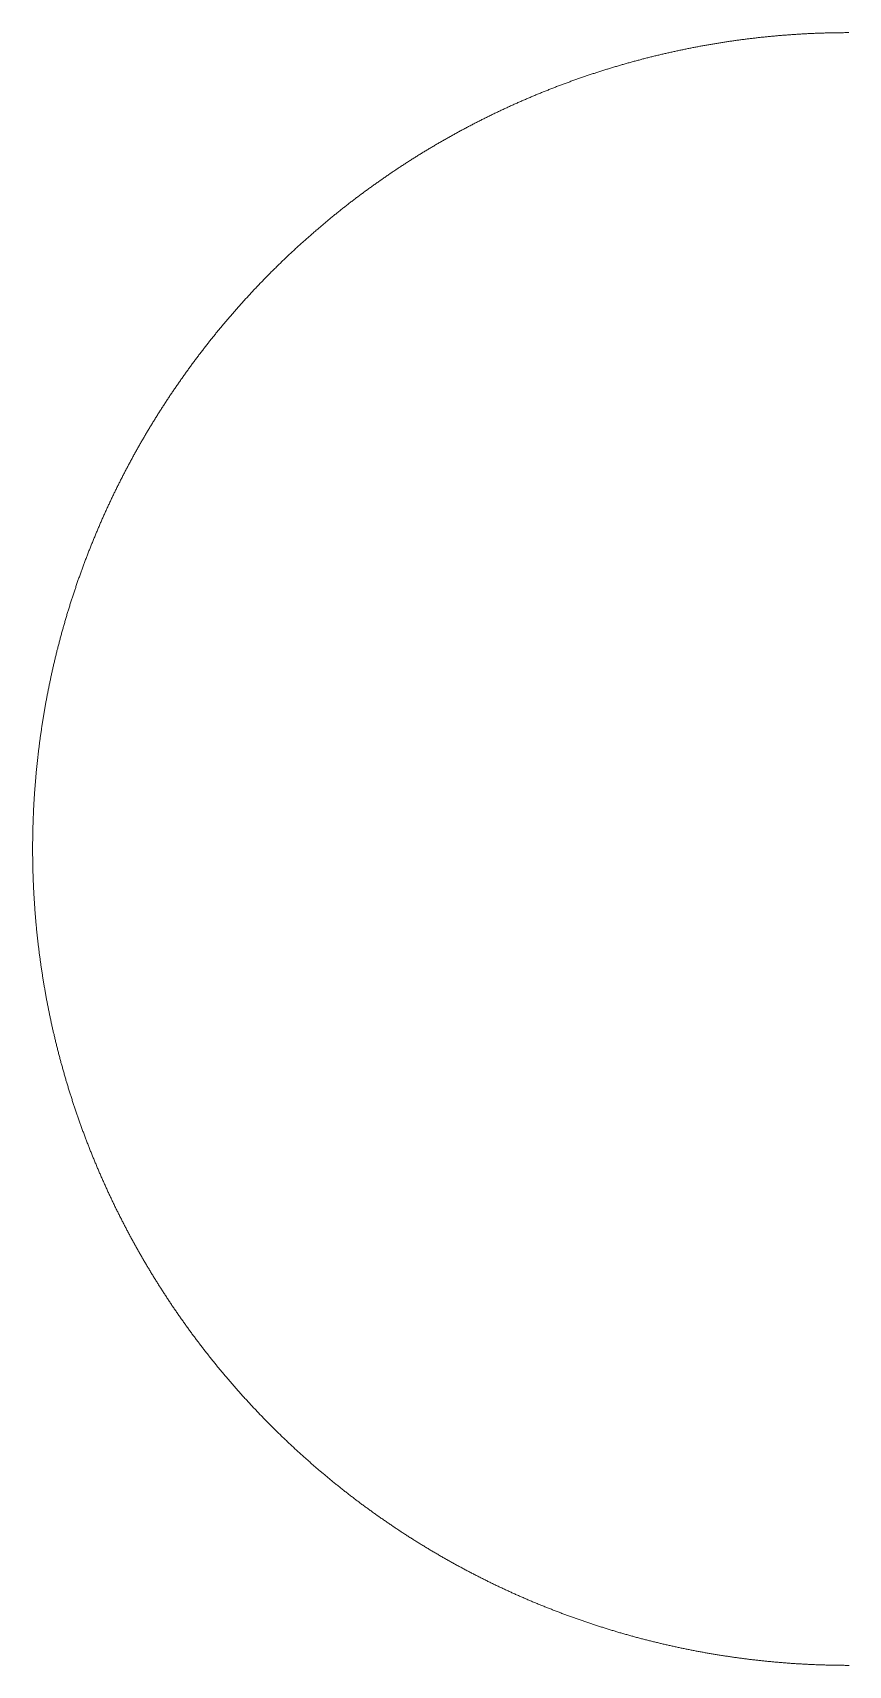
# Model space of a CAD drawing. Header units: millimetres. Extents: x -1000 to 1437, y -200 to 1019.
# Drawn here: x 71.2 to 111.2, y -102.2 to -22.2 of the extents above; entities that cross this region are included whole.
import ezdxf

# ---------------------------------------------------------------- set-up
doc = ezdxf.new("R2010")
doc.units = ezdxf.units.MM
doc.layers.get('0').update_dxf_attribs({"linetype": 'CONTINUOUS', "lineweight": 5, "true_color": 0xffffff})

# ---------------------------------------------------------------- blocks, each defined once
blk = doc.blocks.new('PAD004_CS')
blk.add_lwpolyline([(-692.5, -112.396), (-692.5, -112.346), (-692.5, -112.296), (-692.5, -112.246), (-692.5, -112.196), (-692.499, -112.146), (-692.499, -112.096), (-692.499, -112.046), (-692.498, -111.996), (-692.498, -111.946), (-692.497, -111.896), (-692.497, -111.846), (-692.496, -111.796), (-692.495, -111.746), (-692.495, -111.696), (-692.494, -111.646), (-692.493, -111.596), (-692.492, -111.546), (-692.491, -111.496), (-692.49, -111.446), (-692.489, -111.396), (-692.487, -111.346), (-692.486, -111.297), (-692.485, -111.247), (-692.483, -111.197), (-692.482, -111.147), (-692.48, -111.097), (-692.479, -111.047), (-692.477, -110.997), (-692.475, -110.947), (-692.474, -110.897), (-692.472, -110.847), (-692.47, -110.797), (-692.468, -110.747), (-692.466, -110.697), (-692.464, -110.647), (-692.462, -110.597), (-692.459, -110.547), (-692.457, -110.497), (-692.455, -110.447), (-692.452, -110.397), (-692.45, -110.347), (-692.447, -110.297), (-692.445, -110.247), (-692.442, -110.197), (-692.439, -110.148), (-692.436, -110.098), (-692.434, -110.048), (-692.431, -109.998), (-692.428, -109.948), (-692.425, -109.898), (-692.422, -109.848), (-692.418, -109.798), (-692.415, -109.748), (-692.412, -109.698), (-692.409, -109.648), (-692.405, -109.599), (-692.402, -109.549), (-692.398, -109.499), (-692.395, -109.449), (-692.391, -109.399), (-692.387, -109.349), (-692.383, -109.299), (-692.38, -109.25), (-692.376, -109.2), (-692.372, -109.15), (-692.368, -109.1), (-692.364, -109.05), (-692.359, -109), (-692.355, -108.95), (-692.351, -108.901), (-692.347, -108.851), (-692.342, -108.801), (-692.338, -108.751), (-692.333, -108.701), (-692.329, -108.652), (-692.324, -108.602), (-692.319, -108.552), (-692.314, -108.502), (-692.31, -108.453), (-692.305, -108.403), (-692.3, -108.353), (-692.295, -108.303), (-692.29, -108.254), (-692.284, -108.204), (-692.279, -108.154), (-692.274, -108.104), (-692.269, -108.055), (-692.263, -108.005), (-692.258, -107.955), (-692.252, -107.906), (-692.247, -107.856), (-692.241, -107.806), (-692.235, -107.757), (-692.23, -107.707), (-692.224, -107.657), (-692.218, -107.608), (-692.212, -107.558), (-692.206, -107.508), (-692.2, -107.459), (-692.194, -107.409), (-692.187, -107.359), (-692.181, -107.31), (-692.175, -107.26), (-692.168, -107.211), (-692.162, -107.161), (-692.155, -107.111), (-692.149, -107.062), (-692.142, -107.012), (-692.135, -106.963), (-692.129, -106.913), (-692.122, -106.864), (-692.115, -106.814), (-692.108, -106.765), (-692.101, -106.715), (-692.094, -106.666), (-692.087, -106.616), (-692.08, -106.567), (-692.072, -106.517), (-692.065, -106.468), (-692.058, -106.418), (-692.05, -106.369), (-692.043, -106.319), (-692.035, -106.27), (-692.027, -106.221), (-692.02, -106.171), (-692.012, -106.122), (-692.004, -106.072), (-691.996, -106.023), (-691.988, -105.974), (-691.98, -105.924), (-691.972, -105.875), (-691.964, -105.826), (-691.956, -105.776), (-691.948, -105.727), (-691.939, -105.678), (-691.931, -105.628), (-691.923, -105.579), (-691.914, -105.53), (-691.906, -105.481), (-691.897, -105.431), (-691.888, -105.382), (-691.88, -105.333), (-691.871, -105.284), (-691.862, -105.234), (-691.853, -105.185), (-691.844, -105.136), (-691.835, -105.087), (-691.826, -105.038), (-691.817, -104.989), (-691.807, -104.939), (-691.798, -104.89), (-691.789, -104.841), (-691.779, -104.792), (-691.77, -104.743), (-691.76, -104.694), (-691.751, -104.645), (-691.741, -104.596), (-691.731, -104.547), (-691.722, -104.498), (-691.712, -104.449), (-691.702, -104.4), (-691.692, -104.351), (-691.682, -104.302), (-691.672, -104.253), (-691.662, -104.204), (-691.651, -104.155), (-691.641, -104.106), (-691.631, -104.057), (-691.62, -104.008), (-691.61, -103.959), (-691.599, -103.91), (-691.589, -103.861), (-691.578, -103.813), (-691.567, -103.764), (-691.557, -103.715), (-691.546, -103.666), (-691.535, -103.617), (-691.524, -103.569), (-691.513, -103.52), (-691.502, -103.471), (-691.491, -103.422), (-691.48, -103.374), (-691.468, -103.325), (-691.457, -103.276), (-691.446, -103.227), (-691.434, -103.179), (-691.423, -103.13), (-691.411, -103.081), (-691.4, -103.033), (-691.388, -102.984), (-691.376, -102.936), (-691.364, -102.887), (-691.352, -102.838), (-691.341, -102.79), (-691.329, -102.741), (-691.317, -102.693), (-691.304, -102.644), (-691.292, -102.596), (-691.28, -102.547), (-691.268, -102.499), (-691.255, -102.45), (-691.243, -102.402), (-691.231, -102.354), (-691.218, -102.305), (-691.205, -102.257), (-691.193, -102.208), (-691.18, -102.16), (-691.167, -102.112), (-691.154, -102.063), (-691.142, -102.015), (-691.129, -101.967), (-691.116, -101.918), (-691.103, -101.87), (-691.089, -101.822), (-691.076, -101.774), (-691.063, -101.725), (-691.05, -101.677), (-691.036, -101.629), (-691.023, -101.581), (-691.009, -101.533), (-690.996, -101.485), (-690.982, -101.437), (-690.969, -101.388), (-690.955, -101.34), (-690.941, -101.292), (-690.927, -101.244), (-690.913, -101.196), (-690.899, -101.148), (-690.885, -101.1), (-690.871, -101.052), (-690.857, -101.004), (-690.843, -100.956), (-690.828, -100.908), (-690.814, -100.861), (-690.8, -100.813), (-690.785, -100.765), (-690.771, -100.717), (-690.756, -100.669), (-690.742, -100.621), (-690.727, -100.574), (-690.712, -100.526), (-690.697, -100.478), (-690.682, -100.43), (-690.668, -100.383), (-690.653, -100.335), (-690.637, -100.287), (-690.622, -100.24), (-690.607, -100.192), (-690.592, -100.144), (-690.577, -100.097), (-690.561, -100.049), (-690.546, -100.001), (-690.53, -99.954), (-690.515, -99.906), (-690.499, -99.859), (-690.484, -99.811), (-690.468, -99.764), (-690.452, -99.717), (-690.436, -99.669), (-690.421, -99.622), (-690.405, -99.574), (-690.389, -99.527), (-690.373, -99.48), (-690.356, -99.432), (-690.34, -99.385), (-690.324, -99.338), (-690.308, -99.29), (-690.291, -99.243), (-690.275, -99.196), (-690.258, -99.149), (-690.242, -99.101), (-690.225, -99.054), (-690.209, -99.007), (-690.192, -98.96), (-690.175, -98.913), (-690.158, -98.866), (-690.142, -98.819), (-690.125, -98.772), (-690.108, -98.725), (-690.091, -98.678), (-690.073, -98.631), (-690.056, -98.584), (-690.039, -98.537), (-690.022, -98.49), (-690.004, -98.443), (-689.987, -98.396), (-689.969, -98.349), (-689.952, -98.303), (-689.934, -98.256), (-689.917, -98.209), (-689.899, -98.162), (-689.881, -98.115), (-689.863, -98.069), (-689.845, -98.022), (-689.828, -97.975), (-689.81, -97.929), (-689.791, -97.882), (-689.773, -97.835), (-689.755, -97.789), (-689.737, -97.742), (-689.719, -97.696), (-689.7, -97.649), (-689.682, -97.603), (-689.663, -97.556), (-689.645, -97.51), (-689.626, -97.463), (-689.608, -97.417), (-689.589, -97.371), (-689.57, -97.324), (-689.551, -97.278), (-689.533, -97.232), (-689.514, -97.185), (-689.495, -97.139), (-689.476, -97.093), (-689.457, -97.047), (-689.437, -97.001), (-689.418, -96.954), (-689.399, -96.908), (-689.38, -96.862), (-689.36, -96.816), (-689.341, -96.77), (-689.321, -96.724), (-689.302, -96.678), (-689.282, -96.632), (-689.262, -96.586), (-689.243, -96.54), (-689.223, -96.494), (-689.203, -96.448), (-689.183, -96.402), (-689.163, -96.357), (-689.143, -96.311), (-689.123, -96.265), (-689.103, -96.219), (-689.083, -96.173), (-689.062, -96.128), (-689.042, -96.082), (-689.022, -96.036), (-689.001, -95.991), (-688.981, -95.945), (-688.96, -95.9), (-688.94, -95.854), (-688.919, -95.808), (-688.898, -95.763), (-688.878, -95.717), (-688.857, -95.672), (-688.836, -95.627), (-688.815, -95.581), (-688.794, -95.536), (-688.773, -95.49), (-688.752, -95.445), (-688.731, -95.4), (-688.709, -95.354), (-688.688, -95.309), (-688.667, -95.264), (-688.645, -95.219), (-688.624, -95.174), (-688.603, -95.129), (-688.581, -95.083), (-688.559, -95.038), (-688.538, -94.993), (-688.516, -94.948), (-688.494, -94.903), (-688.472, -94.858), (-688.45, -94.813), (-688.428, -94.768), (-688.406, -94.723), (-688.384, -94.679), (-688.362, -94.634), (-688.34, -94.589), (-688.318, -94.544), (-688.296, -94.499), (-688.273, -94.455), (-688.251, -94.41), (-688.228, -94.365), (-688.206, -94.321), (-688.183, -94.276), (-688.161, -94.231), (-688.138, -94.187), (-688.115, -94.142), (-688.093, -94.098), (-688.07, -94.053), (-688.047, -94.009), (-688.024, -93.964), (-688.001, -93.92), (-687.978, -93.876), (-687.955, -93.831), (-687.931, -93.787), (-687.908, -93.743), (-687.885, -93.699), (-687.862, -93.654), (-687.838, -93.61), (-687.815, -93.566), (-687.791, -93.522), (-687.768, -93.478), (-687.744, -93.434), (-687.72, -93.39), (-687.697, -93.346), (-687.673, -93.302), (-687.649, -93.258), (-687.625, -93.214), (-687.601, -93.17), (-687.577, -93.126), (-687.553, -93.082), (-687.529, -93.038), (-687.505, -92.995), (-687.481, -92.951), (-687.456, -92.907), (-687.432, -92.864), (-687.408, -92.82), (-687.383, -92.776), (-687.359, -92.733), (-687.334, -92.689), (-687.31, -92.646), (-687.285, -92.602), (-687.26, -92.559), (-687.235, -92.515), (-687.211, -92.472), (-687.186, -92.428), (-687.161, -92.385), (-687.136, -92.342), (-687.111, -92.298), (-687.086, -92.255), (-687.06, -92.212), (-687.035, -92.169), (-687.01, -92.126), (-686.985, -92.083), (-686.959, -92.039), (-686.934, -91.996), (-686.908, -91.953), (-686.883, -91.91), (-686.857, -91.867), (-686.832, -91.824), (-686.806, -91.782), (-686.78, -91.739), (-686.755, -91.696), (-686.729, -91.653), (-686.703, -91.61), (-686.677, -91.568), (-686.651, -91.525), (-686.625, -91.482), (-686.599, -91.44), (-686.572, -91.397), (-686.546, -91.354), (-686.52, -91.312), (-686.494, -91.269), (-686.467, -91.227), (-686.441, -91.184), (-686.414, -91.142), (-686.388, -91.1), (-686.361, -91.057), (-686.335, -91.015), (-686.308, -90.973), (-686.281, -90.93), (-686.254, -90.888), (-686.228, -90.846), (-686.201, -90.804), (-686.174, -90.762), (-686.147, -90.72), (-686.12, -90.678), (-686.092, -90.636), (-686.065, -90.594), (-686.038, -90.552), (-686.011, -90.51), (-685.983, -90.468), (-685.956, -90.426), (-685.929, -90.384), (-685.901, -90.343), (-685.874, -90.301), (-685.846, -90.259), (-685.818, -90.217), (-685.791, -90.176), (-685.763, -90.134), (-685.735, -90.093), (-685.707, -90.051), (-685.679, -90.01), (-685.651, -89.968), (-685.623, -89.927), (-685.595, -89.885), (-685.567, -89.844), (-685.539, -89.803), (-685.511, -89.761), (-685.483, -89.72), (-685.454, -89.679), (-685.426, -89.638), (-685.398, -89.597), (-685.369, -89.556), (-685.341, -89.515), (-685.312, -89.473), (-685.283, -89.432), (-685.255, -89.392), (-685.226, -89.351), (-685.197, -89.31), (-685.168, -89.269), (-685.139, -89.228), (-685.111, -89.187), (-685.082, -89.147), (-685.053, -89.106), (-685.023, -89.065), (-684.994, -89.024), (-684.965, -88.984), (-684.936, -88.943), (-684.907, -88.903), (-684.877, -88.862), (-684.848, -88.822), (-684.818, -88.781), (-684.789, -88.741), (-684.759, -88.701), (-684.73, -88.66), (-684.7, -88.62), (-684.671, -88.58), (-684.641, -88.54), (-684.611, -88.5), (-684.581, -88.459), (-684.551, -88.419), (-684.521, -88.379), (-684.491, -88.339), (-684.461, -88.299), (-684.431, -88.259), (-684.401, -88.22), (-684.371, -88.18), (-684.341, -88.14), (-684.31, -88.1), (-684.28, -88.06), (-684.25, -88.021), (-684.219, -87.981), (-684.189, -87.941), (-684.158, -87.902), (-684.128, -87.862), (-684.097, -87.823), (-684.066, -87.783), (-684.036, -87.744), (-684.005, -87.704), (-683.974, -87.665), (-683.943, -87.626), (-683.912, -87.586), (-683.881, -87.547), (-683.85, -87.508), (-683.819, -87.469), (-683.788, -87.43), (-683.757, -87.391), (-683.726, -87.351), (-683.694, -87.312), (-683.663, -87.273), (-683.632, -87.235), (-683.6, -87.196), (-683.569, -87.157), (-683.537, -87.118), (-683.506, -87.079), (-683.474, -87.04), (-683.442, -87.002), (-683.411, -86.963), (-683.379, -86.924), (-683.347, -86.886), (-683.315, -86.847), (-683.283, -86.809), (-683.251, -86.77), (-683.219, -86.732), (-683.187, -86.694), (-683.155, -86.655), (-683.123, -86.617), (-683.091, -86.579), (-683.059, -86.541), (-683.026, -86.502), (-682.994, -86.464), (-682.962, -86.426), (-682.929, -86.388), (-682.897, -86.35), (-682.864, -86.312), (-682.832, -86.274), (-682.799, -86.236), (-682.766, -86.198), (-682.734, -86.161), (-682.701, -86.123), (-682.668, -86.085), (-682.635, -86.047), (-682.602, -86.01), (-682.569, -85.972), (-682.536, -85.935), (-682.503, -85.897), (-682.47, -85.86), (-682.437, -85.822), (-682.404, -85.785), (-682.371, -85.747), (-682.337, -85.71), (-682.304, -85.673), (-682.271, -85.635), (-682.237, -85.598), (-682.204, -85.561), (-682.17, -85.524), (-682.137, -85.487), (-682.103, -85.45), (-682.069, -85.413), (-682.036, -85.376), (-682.002, -85.339), (-681.968, -85.302), (-681.934, -85.265), (-681.901, -85.229), (-681.867, -85.192), (-681.833, -85.155), (-681.799, -85.119), (-681.765, -85.082), (-681.73, -85.045), (-681.696, -85.009), (-681.662, -84.972), (-681.628, -84.936), (-681.594, -84.9), (-681.559, -84.863), (-681.525, -84.827), (-681.49, -84.791), (-681.456, -84.755), (-681.421, -84.718), (-681.387, -84.682), (-681.352, -84.646), (-681.318, -84.61), (-681.283, -84.574), (-681.248, -84.538), (-681.213, -84.502), (-681.179, -84.466), (-681.144, -84.431), (-681.109, -84.395), (-681.074, -84.359), (-681.039, -84.323), (-681.004, -84.288), (-680.969, -84.252), (-680.933, -84.216), (-680.898, -84.181), (-680.863, -84.145), (-680.828, -84.11), (-680.792, -84.075), (-680.757, -84.039), (-680.722, -84.004), (-680.686, -83.969), (-680.651, -83.934), (-680.615, -83.898), (-680.58, -83.863), (-680.544, -83.828), (-680.508, -83.793), (-680.473, -83.758), (-680.437, -83.723), (-680.401, -83.688), (-680.365, -83.653), (-680.329, -83.619), (-680.293, -83.584), (-680.257, -83.549), (-680.221, -83.515), (-680.185, -83.48), (-680.149, -83.445), (-680.113, -83.411), (-680.077, -83.376), (-680.04, -83.342), (-680.004, -83.307), (-679.968, -83.273), (-679.932, -83.239), (-679.895, -83.204), (-679.859, -83.17), (-679.822, -83.136), (-679.786, -83.102), (-679.749, -83.068), (-679.712, -83.034), (-679.676, -83), (-679.639, -82.966), (-679.602, -82.932), (-679.565, -82.898), (-679.529, -82.864), (-679.492, -82.831), (-679.455, -82.797), (-679.418, -82.763), (-679.381, -82.73), (-679.344, -82.696), (-679.307, -82.662), (-679.27, -82.629), (-679.232, -82.596), (-679.195, -82.562), (-679.158, -82.529), (-679.121, -82.495), (-679.083, -82.462), (-679.046, -82.429), (-679.009, -82.396), (-678.971, -82.363), (-678.934, -82.33), (-678.896, -82.297), (-678.858, -82.264), (-678.821, -82.231), (-678.783, -82.198), (-678.745, -82.165), (-678.708, -82.132), (-678.67, -82.1), (-678.632, -82.067), (-678.594, -82.034), (-678.556, -82.002), (-678.518, -81.969), (-678.48, -81.937), (-678.442, -81.904), (-678.404, -81.872), (-678.366, -81.839), (-678.328, -81.807), (-678.29, -81.775), (-678.251, -81.743), (-678.213, -81.71), (-678.175, -81.678), (-678.136, -81.646), (-678.098, -81.614), (-678.06, -81.582), (-678.021, -81.55), (-677.983, -81.518), (-677.944, -81.487), (-677.905, -81.455), (-677.867, -81.423), (-677.828, -81.391), (-677.789, -81.36), (-677.751, -81.328), (-677.712, -81.297), (-677.673, -81.265), (-677.634, -81.234), (-677.595, -81.202), (-677.556, -81.171), (-677.517, -81.14), (-677.478, -81.108), (-677.439, -81.077), (-677.4, -81.046), (-677.361, -81.015), (-677.322, -80.984), (-677.283, -80.953), (-677.243, -80.922), (-677.204, -80.891), (-677.165, -80.86), (-677.125, -80.829), (-677.086, -80.799), (-677.046, -80.768), (-677.007, -80.737), (-676.967, -80.707), (-676.928, -80.676), (-676.888, -80.646), (-676.848, -80.615), (-676.809, -80.585), (-676.769, -80.554), (-676.729, -80.524), (-676.689, -80.494), (-676.65, -80.464), (-676.61, -80.433), (-676.57, -80.403), (-676.53, -80.373), (-676.49, -80.343), (-676.45, -80.313), (-676.41, -80.283), (-676.37, -80.254), (-676.33, -80.224), (-676.289, -80.194), (-676.249, -80.164), (-676.209, -80.135), (-676.169, -80.105), (-676.128, -80.075), (-676.088, -80.046), (-676.048, -80.016), (-676.007, -79.987), (-675.967, -79.958), (-675.926, -79.928), (-675.886, -79.899), (-675.845, -79.87), (-675.804, -79.841), (-675.764, -79.812), (-675.723, -79.783), (-675.682, -79.754), (-675.642, -79.725), (-675.601, -79.696), (-675.56, -79.667), (-675.519, -79.638), (-675.478, -79.609), (-675.437, -79.581), (-675.396, -79.552), (-675.355, -79.523), (-675.314, -79.495), (-675.273, -79.466), (-675.232, -79.438), (-675.191, -79.41), (-675.15, -79.381), (-675.108, -79.353), (-675.067, -79.325), (-675.026, -79.296), (-674.984, -79.268), (-674.943, -79.24), (-674.902, -79.212), (-674.86, -79.184), (-674.819, -79.156), (-674.777, -79.128), (-674.736, -79.101), (-674.694, -79.073), (-674.652, -79.045), (-674.611, -79.017), (-674.569, -78.99), (-674.527, -78.962), (-674.486, -78.935), (-674.444, -78.907), (-674.402, -78.88), (-674.36, -78.853), (-674.318, -78.825), (-674.276, -78.798), (-674.234, -78.771), (-674.192, -78.744), (-674.15, -78.717), (-674.108, -78.69), (-674.066, -78.663), (-674.024, -78.636), (-673.982, -78.609), (-673.94, -78.582), (-673.898, -78.555), (-673.855, -78.528), (-673.813, -78.502), (-673.771, -78.475), (-673.728, -78.449), (-673.686, -78.422), (-673.643, -78.396), (-673.601, -78.369), (-673.559, -78.343), (-673.516, -78.317), (-673.473, -78.29), (-673.431, -78.264), (-673.388, -78.238), (-673.346, -78.212), (-673.303, -78.186), (-673.26, -78.16), (-673.217, -78.134), (-673.175, -78.108), (-673.132, -78.082), (-673.089, -78.057), (-673.046, -78.031), (-673.003, -78.005), (-672.96, -77.98), (-672.917, -77.954), (-672.874, -77.929), (-672.831, -77.903), (-672.788, -77.878), (-672.745, -77.852), (-672.702, -77.827), (-672.659, -77.802), (-672.615, -77.777), (-672.572, -77.752), (-672.529, -77.727), (-672.486, -77.702), (-672.442, -77.677), (-672.399, -77.652), (-672.356, -77.627), (-672.312, -77.602), (-672.269, -77.577), (-672.225, -77.553), (-672.182, -77.528), (-672.138, -77.503), (-672.095, -77.479), (-672.051, -77.454), (-672.007, -77.43), (-671.964, -77.406), (-671.92, -77.381), (-671.876, -77.357), (-671.833, -77.333), (-671.789, -77.309), (-671.745, -77.285), (-671.701, -77.261), (-671.657, -77.237), (-671.613, -77.213), (-671.569, -77.189), (-671.525, -77.165), (-671.481, -77.141), (-671.437, -77.118), (-671.393, -77.094), (-671.349, -77.07), (-671.305, -77.047), (-671.261, -77.023), (-671.217, -77), (-671.173, -76.977), (-671.128, -76.953), (-671.084, -76.93), (-671.04, -76.907), (-670.995, -76.884), (-670.951, -76.861), (-670.907, -76.838), (-670.862, -76.815), (-670.818, -76.792), (-670.773, -76.769), (-670.729, -76.746), (-670.684, -76.723), (-670.64, -76.701), (-670.595, -76.678), (-670.551, -76.655), (-670.506, -76.633), (-670.461, -76.61), (-670.417, -76.588), (-670.372, -76.565), (-670.327, -76.543), (-670.282, -76.521), (-670.238, -76.499), (-670.193, -76.477), (-670.148, -76.454), (-670.103, -76.432), (-670.058, -76.41), (-670.013, -76.389), (-669.968, -76.367), (-669.923, -76.345), (-669.878, -76.323), (-669.833, -76.301), (-669.788, -76.28), (-669.743, -76.258), (-669.698, -76.237), (-669.653, -76.215), (-669.608, -76.194), (-669.562, -76.172), (-669.517, -76.151), (-669.472, -76.13), (-669.427, -76.109), (-669.381, -76.088), (-669.336, -76.067), (-669.291, -76.045), (-669.245, -76.025), (-669.2, -76.004), (-669.154, -75.983), (-669.109, -75.962), (-669.063, -75.941), (-669.018, -75.921), (-668.972, -75.9), (-668.927, -75.879), (-668.881, -75.859), (-668.835, -75.838), (-668.79, -75.818), (-668.744, -75.798), (-668.698, -75.777), (-668.653, -75.757), (-668.607, -75.737), (-668.561, -75.717), (-668.515, -75.697), (-668.47, -75.677), (-668.424, -75.657), (-668.378, -75.637), (-668.332, -75.617), (-668.286, -75.598), (-668.24, -75.578), (-668.194, -75.558), (-668.148, -75.539), (-668.102, -75.519), (-668.056, -75.5), (-668.01, -75.48), (-667.964, -75.461), (-667.918, -75.442), (-667.871, -75.422), (-667.825, -75.403), (-667.779, -75.384), (-667.733, -75.365), (-667.687, -75.346), (-667.64, -75.327), (-667.594, -75.308), (-667.548, -75.289), (-667.501, -75.27), (-667.455, -75.252), (-667.409, -75.233), (-667.362, -75.214), (-667.316, -75.196), (-667.269, -75.177), (-667.223, -75.159), (-667.176, -75.141), (-667.13, -75.122), (-667.083, -75.104), (-667.037, -75.086), (-666.99, -75.068), (-666.944, -75.05), (-666.897, -75.032), (-666.85, -75.014), (-666.804, -74.996), (-666.757, -74.978), (-666.71, -74.96), (-666.663, -74.942), (-666.617, -74.925), (-666.57, -74.907), (-666.523, -74.889), (-666.476, -74.872), (-666.429, -74.855), (-666.382, -74.837), (-666.336, -74.82), (-666.289, -74.803), (-666.242, -74.785), (-666.195, -74.768), (-666.148, -74.751), (-666.101, -74.734), (-666.054, -74.717), (-666.007, -74.7), (-665.96, -74.683), (-665.912, -74.667), (-665.865, -74.65), (-665.818, -74.633), (-665.771, -74.616), (-665.724, -74.6), (-665.677, -74.583), (-665.629, -74.567), (-665.582, -74.551), (-665.535, -74.534), (-665.488, -74.518), (-665.44, -74.502), (-665.393, -74.486), (-665.346, -74.47), (-665.298, -74.454), (-665.251, -74.438), (-665.204, -74.422), (-665.156, -74.406), (-665.109, -74.39), (-665.061, -74.374), (-665.014, -74.359), (-664.966, -74.343), (-664.919, -74.327), (-664.871, -74.312), (-664.824, -74.297), (-664.776, -74.281), (-664.728, -74.266), (-664.681, -74.251), (-664.633, -74.235), (-664.586, -74.22), (-664.538, -74.205), (-664.49, -74.19), (-664.442, -74.175), (-664.395, -74.16), (-664.347, -74.145), (-664.299, -74.131), (-664.251, -74.116), (-664.204, -74.101), (-664.156, -74.087), (-664.108, -74.072), (-664.06, -74.058), (-664.012, -74.043), (-663.964, -74.029), (-663.916, -74.015), (-663.869, -74), (-663.821, -73.986), (-663.773, -73.972), (-663.725, -73.958), (-663.677, -73.944), (-663.629, -73.93), (-663.581, -73.916), (-663.533, -73.902), (-663.484, -73.889), (-663.436, -73.875), (-663.388, -73.861), (-663.34, -73.848), (-663.292, -73.834), (-663.244, -73.821), (-663.196, -73.807), (-663.147, -73.794), (-663.099, -73.781), (-663.051, -73.767), (-663.003, -73.754), (-662.955, -73.741), (-662.906, -73.728), (-662.858, -73.715), (-662.81, -73.702), (-662.761, -73.689), (-662.713, -73.677), (-662.665, -73.664), (-662.616, -73.651), (-662.568, -73.639), (-662.52, -73.626), (-662.471, -73.614), (-662.423, -73.601), (-662.374, -73.589), (-662.326, -73.576), (-662.277, -73.564), (-662.229, -73.552), (-662.18, -73.54), (-662.132, -73.528), (-662.083, -73.516), (-662.035, -73.504), (-661.986, -73.492), (-661.938, -73.48), (-661.889, -73.468), (-661.84, -73.457), (-661.792, -73.445), (-661.743, -73.433), (-661.694, -73.422), (-661.646, -73.41), (-661.597, -73.399), (-661.548, -73.388), (-661.5, -73.376), (-661.451, -73.365), (-661.402, -73.354), (-661.353, -73.343), (-661.305, -73.332), (-661.256, -73.321), (-661.207, -73.31), (-661.158, -73.299), (-661.11, -73.288), (-661.061, -73.278), (-661.012, -73.267), (-660.963, -73.256), (-660.914, -73.246), (-660.865, -73.235), (-660.816, -73.225), (-660.767, -73.215), (-660.718, -73.204), (-660.67, -73.194), (-660.621, -73.184), (-660.572, -73.174), (-660.523, -73.164), (-660.474, -73.154), (-660.425, -73.144), (-660.376, -73.134), (-660.327, -73.124), (-660.278, -73.114), (-660.229, -73.105), (-660.179, -73.095), (-660.13, -73.085), (-660.081, -73.076), (-660.032, -73.066), (-659.983, -73.057), (-659.934, -73.048), (-659.885, -73.038), (-659.836, -73.029), (-659.787, -73.02), (-659.737, -73.011), (-659.688, -73.002), (-659.639, -72.993), (-659.59, -72.984), (-659.541, -72.975), (-659.491, -72.967), (-659.442, -72.958), (-659.393, -72.949), (-659.344, -72.941), (-659.294, -72.932), (-659.245, -72.924), (-659.196, -72.915), (-659.146, -72.907), (-659.097, -72.899), (-659.048, -72.89), (-658.998, -72.882), (-658.949, -72.874), (-658.9, -72.866), (-658.85, -72.858), (-658.801, -72.85), (-658.752, -72.842), (-658.702, -72.835), (-658.653, -72.827), (-658.603, -72.819), (-658.554, -72.812), (-658.505, -72.804), (-658.455, -72.797), (-658.406, -72.789), (-658.356, -72.782), (-658.307, -72.775), (-658.257, -72.767), (-658.208, -72.76), (-658.158, -72.753), (-658.109, -72.746), (-658.059, -72.739), (-658.01, -72.732), (-657.96, -72.725), (-657.911, -72.718), (-657.861, -72.712), (-657.812, -72.705), (-657.762, -72.698), (-657.713, -72.692), (-657.663, -72.685), (-657.613, -72.679), (-657.564, -72.673), (-657.514, -72.666), (-657.465, -72.66), (-657.415, -72.654), (-657.365, -72.648), (-657.316, -72.642), (-657.266, -72.636), (-657.216, -72.63), (-657.167, -72.624), (-657.117, -72.618), (-657.067, -72.612), (-657.018, -72.607), (-656.968, -72.601), (-656.918, -72.596), (-656.869, -72.59), (-656.819, -72.585), (-656.769, -72.579), (-656.72, -72.574), (-656.67, -72.569), (-656.62, -72.564), (-656.57, -72.558), (-656.521, -72.553), (-656.471, -72.548), (-656.421, -72.543), (-656.371, -72.539), (-656.322, -72.534), (-656.272, -72.529), (-656.222, -72.524), (-656.172, -72.52), (-656.122, -72.515), (-656.073, -72.511), (-656.023, -72.506), (-655.973, -72.502), (-655.923, -72.498), (-655.873, -72.493), (-655.824, -72.489), (-655.774, -72.485), (-655.724, -72.481), (-655.674, -72.477), (-655.624, -72.473), (-655.574, -72.469), (-655.525, -72.465), (-655.475, -72.462), (-655.425, -72.458), (-655.375, -72.454), (-655.325, -72.451), (-655.275, -72.447), (-655.225, -72.444), (-655.175, -72.44), (-655.126, -72.437), (-655.076, -72.434), (-655.026, -72.431), (-654.976, -72.428), (-654.926, -72.424), (-654.876, -72.421), (-654.826, -72.419), (-654.776, -72.416), (-654.726, -72.413), (-654.676, -72.41), (-654.626, -72.407), (-654.576, -72.405), (-654.527, -72.402), (-654.477, -72.4), (-654.427, -72.397), (-654.377, -72.395), (-654.327, -72.393), (-654.277, -72.39), (-654.227, -72.388), (-654.177, -72.386), (-654.127, -72.384), (-654.077, -72.382), (-654.027, -72.38), (-653.977, -72.378), (-653.927, -72.376), (-653.877, -72.375), (-653.827, -72.373), (-653.777, -72.371), (-653.727, -72.37), (-653.677, -72.368), (-653.627, -72.367), (-653.577, -72.365), (-653.527, -72.364), (-653.477, -72.363), (-653.427, -72.362), (-653.377, -72.36), (-653.327, -72.359), (-653.277, -72.358), (-653.227, -72.357), (-653.177, -72.357), (-653.127, -72.356), (-653.077, -72.355), (-653.027, -72.354), (-652.977, -72.354), (-652.927, -72.353), (-652.877, -72.353), (-652.827, -72.352), (-652.777, -72.352), (-652.727, -72.351), (-652.677, -72.351), (-652.627, -72.351), (-652.577, -72.351), (-652.527, -72.351), (-652.5, -72.351), (-652.45, -72.351), (-652.4, -72.351), (-652.35, -72.351), (-652.3, -72.351), (-652.25, -72.352), (-652.2, -72.352), (-652.15, -72.352), (-652.1, -72.353), (-652.05, -72.353), (-652, -72.354), (-651.95, -72.355), (-651.9, -72.355), (-651.85, -72.356), (-651.8, -72.357), (-651.75, -72.358), (-651.7, -72.359), (-651.65, -72.36), (-651.6, -72.361), (-651.55, -72.362), (-651.5, -72.363), (-651.45, -72.365), (-651.4, -72.366), (-651.35, -72.367), (-651.3, -72.369), (-651.25, -72.37), (-651.2, -72.372), (-651.15, -72.374), (-651.1, -72.375), (-651.05, -72.377), (-651, -72.379), (-650.95, -72.381), (-650.9, -72.383), (-650.85, -72.385), (-650.801, -72.387), (-650.751, -72.389), (-650.701, -72.391), (-650.651, -72.394), (-650.601, -72.396), (-650.551, -72.398), (-650.501, -72.401), (-650.451, -72.403), (-650.401, -72.406), (-650.351, -72.409), (-650.301, -72.411), (-650.251, -72.414), (-650.201, -72.417), (-650.151, -72.42), (-650.101, -72.423), (-650.052, -72.426), (-650.002, -72.429), (-649.952, -72.432), (-649.902, -72.435), (-649.852, -72.439), (-649.802, -72.442), (-649.752, -72.445), (-649.702, -72.449), (-649.652, -72.452), (-649.603, -72.456), (-649.553, -72.46), (-649.503, -72.463), (-649.453, -72.467), (-649.403, -72.471), (-649.353, -72.475), (-649.303, -72.479), (-649.254, -72.483), (-649.204, -72.487), (-649.154, -72.491), (-649.104, -72.495), (-649.054, -72.5), (-649.004, -72.504), (-648.955, -72.508), (-648.905, -72.513), (-648.855, -72.517), (-648.805, -72.522), (-648.755, -72.526), (-648.706, -72.531), (-648.656, -72.536), (-648.606, -72.541), (-648.556, -72.546), (-648.507, -72.551), (-648.457, -72.556), (-648.407, -72.561), (-648.357, -72.566), (-648.308, -72.571), (-648.258, -72.576), (-648.208, -72.582), (-648.159, -72.587), (-648.109, -72.593), (-648.059, -72.598), (-648.009, -72.604), (-647.96, -72.609), (-647.91, -72.615), (-647.86, -72.621), (-647.811, -72.627), (-647.761, -72.633), (-647.712, -72.638), (-647.662, -72.644), (-647.612, -72.651), (-647.563, -72.657), (-647.513, -72.663), (-647.463, -72.669), (-647.414, -72.676), (-647.364, -72.682), (-647.315, -72.688), (-647.265, -72.695), (-647.215, -72.701), (-647.166, -72.708), (-647.116, -72.715), (-647.067, -72.722), (-647.017, -72.728), (-646.968, -72.735), (-646.918, -72.742), (-646.869, -72.749), (-646.819, -72.756), (-646.77, -72.763), (-646.72, -72.771), (-646.671, -72.778), (-646.621, -72.785), (-646.572, -72.793), (-646.522, -72.8), (-646.473, -72.807), (-646.424, -72.815), (-646.374, -72.823), (-646.325, -72.83), (-646.275, -72.838), (-646.226, -72.846), (-646.177, -72.854), (-646.127, -72.862), (-646.078, -72.87), (-646.029, -72.878), (-645.979, -72.886), (-645.93, -72.894), (-645.881, -72.902), (-645.831, -72.911), (-645.782, -72.919), (-645.733, -72.927), (-645.683, -72.936), (-645.634, -72.944), (-645.585, -72.953), (-645.536, -72.962), (-645.486, -72.971), (-645.437, -72.979), (-645.388, -72.988), (-645.339, -72.997), (-645.29, -73.006), (-645.24, -73.015), (-645.191, -73.024), (-645.142, -73.033), (-645.093, -73.043), (-645.044, -73.052), (-644.995, -73.061), (-644.946, -73.071), (-644.897, -73.08), (-644.847, -73.09), (-644.798, -73.099), (-644.749, -73.109), (-644.7, -73.119), (-644.651, -73.128), (-644.602, -73.138), (-644.553, -73.148), (-644.504, -73.158), (-644.455, -73.168), (-644.406, -73.178), (-644.357, -73.188), (-644.308, -73.199), (-644.259, -73.209), (-644.211, -73.219), (-644.162, -73.23), (-644.113, -73.24), (-644.064, -73.251), (-644.015, -73.261), (-643.966, -73.272), (-643.917, -73.282), (-643.868, -73.293), (-643.82, -73.304), (-643.771, -73.315), (-643.722, -73.326), (-643.673, -73.337), (-643.624, -73.348), (-643.576, -73.359), (-643.527, -73.37), (-643.478, -73.381), (-643.43, -73.393), (-643.381, -73.404), (-643.332, -73.416), (-643.284, -73.427), (-643.235, -73.439), (-643.186, -73.45), (-643.138, -73.462), (-643.089, -73.474), (-643.04, -73.485), (-642.992, -73.497), (-642.943, -73.509), (-642.895, -73.521), (-642.846, -73.533), (-642.798, -73.545), (-642.749, -73.557), (-642.701, -73.57), (-642.652, -73.582), (-642.604, -73.594), (-642.555, -73.607), (-642.507, -73.619), (-642.459, -73.632), (-642.41, -73.644), (-642.362, -73.657), (-642.313, -73.67), (-642.265, -73.682), (-642.217, -73.695), (-642.168, -73.708), (-642.12, -73.721), (-642.072, -73.734), (-642.024, -73.747), (-641.975, -73.76), (-641.927, -73.773), (-641.879, -73.787), (-641.831, -73.8), (-641.783, -73.813), (-641.734, -73.827), (-641.686, -73.84), (-641.638, -73.854), (-641.59, -73.867), (-641.542, -73.881), (-641.494, -73.895), (-641.446, -73.909), (-641.398, -73.922), (-641.35, -73.936), (-641.302, -73.95), (-641.254, -73.964), (-641.206, -73.978), (-641.158, -73.993), (-641.11, -74.007), (-641.062, -74.021), (-641.014, -74.035), (-640.966, -74.05), (-640.918, -74.064), (-640.87, -74.079), (-640.823, -74.093), (-640.775, -74.108), (-640.727, -74.123), (-640.679, -74.137), (-640.631, -74.152), (-640.584, -74.167), (-640.536, -74.182), (-640.488, -74.197), (-640.441, -74.212), (-640.393, -74.227), (-640.345, -74.242), (-640.298, -74.257), (-640.25, -74.273), (-640.202, -74.288), (-640.155, -74.304), (-640.107, -74.319), (-640.06, -74.334), (-640.012, -74.35), (-639.965, -74.366), (-639.917, -74.381), (-639.87, -74.397), (-639.822, -74.413), (-639.775, -74.429), (-639.728, -74.445), (-639.68, -74.461), (-639.633, -74.477), (-639.586, -74.493), (-639.538, -74.509), (-639.491, -74.525), (-639.444, -74.542), (-639.396, -74.558), (-639.349, -74.574), (-639.302, -74.591), (-639.255, -74.607), (-639.208, -74.624), (-639.161, -74.641), (-639.113, -74.657), (-639.066, -74.674), (-639.019, -74.691), (-638.972, -74.708), (-638.925, -74.725), (-638.878, -74.742), (-638.831, -74.759), (-638.784, -74.776), (-638.737, -74.793), (-638.69, -74.81), (-638.643, -74.828), (-638.596, -74.845), (-638.55, -74.862), (-638.503, -74.88), (-638.456, -74.897), (-638.409, -74.915), (-638.362, -74.933), (-638.315, -74.95), (-638.269, -74.968), (-638.222, -74.986), (-638.175, -75.004), (-638.129, -75.022), (-638.082, -75.04), (-638.035, -75.058), (-637.989, -75.076), (-637.942, -75.094), (-637.896, -75.112), (-637.849, -75.131), (-637.803, -75.149), (-637.756, -75.167), (-637.71, -75.186), (-637.663, -75.204), (-637.617, -75.223), (-637.57, -75.241), (-637.524, -75.26), (-637.478, -75.279), (-637.431, -75.298), (-637.385, -75.317), (-637.339, -75.335), (-637.292, -75.354), (-637.246, -75.374), (-637.2, -75.393), (-637.154, -75.412), (-637.108, -75.431), (-637.062, -75.45), (-637.015, -75.47), (-636.969, -75.489), (-636.923, -75.508), (-636.877, -75.528), (-636.831, -75.547), (-636.785, -75.567), (-636.739, -75.587), (-636.693, -75.606), (-636.647, -75.626), (-636.601, -75.646), (-636.556, -75.666), (-636.51, -75.686), (-636.464, -75.706), (-636.418, -75.726), (-636.372, -75.746), (-636.327, -75.766), (-636.281, -75.787), (-636.235, -75.807), (-636.19, -75.827), (-636.144, -75.848), (-636.098, -75.868), (-636.053, -75.889), (-636.007, -75.909), (-635.962, -75.93), (-635.916, -75.951), (-635.871, -75.971), (-635.825, -75.992), (-635.78, -76.013), (-635.734, -76.034), (-635.689, -76.055), (-635.644, -76.076), (-635.598, -76.097), (-635.553, -76.118), (-635.508, -76.139), (-635.462, -76.161), (-635.417, -76.182), (-635.372, -76.203), (-635.327, -76.225), (-635.282, -76.246), (-635.237, -76.268), (-635.191, -76.29), (-635.146, -76.311), (-635.101, -76.333), (-635.056, -76.355), (-635.011, -76.377), (-634.966, -76.398), (-634.922, -76.42), (-634.877, -76.442), (-634.832, -76.464), (-634.787, -76.487), (-634.742, -76.509), (-634.697, -76.531), (-634.653, -76.553), (-634.608, -76.576), (-634.563, -76.598), (-634.518, -76.62), (-634.474, -76.643), (-634.429, -76.665), (-634.385, -76.688), (-634.34, -76.711), (-634.295, -76.733), (-634.251, -76.756), (-634.206, -76.779), (-634.162, -76.802), (-634.118, -76.825), (-634.073, -76.848), (-634.029, -76.871), (-633.984, -76.894), (-633.94, -76.917), (-633.896, -76.941), (-633.852, -76.964), (-633.807, -76.987), (-633.763, -77.011), (-633.719, -77.034), (-633.675, -77.058), (-633.631, -77.081), (-633.587, -77.105), (-633.543, -77.128), (-633.499, -77.152), (-633.455, -77.176), (-633.411, -77.2), (-633.367, -77.224), (-633.323, -77.248), (-633.279, -77.272), (-633.235, -77.296), (-633.191, -77.32), (-633.148, -77.344), (-633.104, -77.368), (-633.06, -77.392), (-633.017, -77.417), (-632.973, -77.441), (-632.929, -77.465), (-632.886, -77.49), (-632.842, -77.515), (-632.799, -77.539), (-632.755, -77.564), (-632.712, -77.588), (-632.668, -77.613), (-632.625, -77.638), (-632.581, -77.663), (-632.538, -77.688), (-632.495, -77.713), (-632.451, -77.738), (-632.408, -77.763), (-632.365, -77.788), (-632.322, -77.813), (-632.279, -77.839), (-632.236, -77.864), (-632.192, -77.889), (-632.149, -77.915), (-632.106, -77.94), (-632.063, -77.966), (-632.02, -77.991), (-631.977, -78.017), (-631.935, -78.042), (-631.892, -78.068), (-631.849, -78.094), (-631.806, -78.12), (-631.763, -78.146), (-631.721, -78.172), (-631.678, -78.198), (-631.635, -78.224), (-631.593, -78.25), (-631.55, -78.276), (-631.507, -78.302), (-631.465, -78.328), (-631.422, -78.355), (-631.38, -78.381), (-631.337, -78.408), (-631.295, -78.434), (-631.253, -78.461), (-631.21, -78.487), (-631.168, -78.514), (-631.126, -78.541), (-631.083, -78.567), (-631.041, -78.594), (-630.999, -78.621), (-630.957, -78.648), (-630.915, -78.675), (-630.873, -78.702), (-630.831, -78.729), (-630.789, -78.756), (-630.747, -78.783), (-630.705, -78.81), (-630.663, -78.838), (-630.621, -78.865), (-630.579, -78.892), (-630.537, -78.92), (-630.495, -78.947), (-630.454, -78.975), (-630.412, -79.002), (-630.37, -79.03), (-630.329, -79.058), (-630.287, -79.085), (-630.246, -79.113), (-630.204, -79.141), (-630.163, -79.169), (-630.121, -79.197), (-630.08, -79.225), (-630.038, -79.253), (-629.997, -79.281), (-629.956, -79.309), (-629.914, -79.337), (-629.873, -79.366), (-629.832, -79.394), (-629.791, -79.422), (-629.75, -79.451), (-629.708, -79.479), (-629.667, -79.508), (-629.626, -79.536), (-629.585, -79.565), (-629.544, -79.594), (-629.503, -79.622), (-629.463, -79.651), (-629.422, -79.68), (-629.381, -79.709), (-629.34, -79.738), (-629.299, -79.767), (-629.259, -79.796), (-629.218, -79.825), (-629.177, -79.854), (-629.137, -79.883), (-629.096, -79.912), (-629.056, -79.942), (-629.015, -79.971), (-628.975, -80), (-628.934, -80.03), (-628.894, -80.059), (-628.853, -80.089), (-628.813, -80.118), (-628.773, -80.148), (-628.733, -80.178), (-628.692, -80.207), (-628.652, -80.237), (-628.612, -80.267), (-628.572, -80.297), (-628.532, -80.327), (-628.492, -80.357), (-628.452, -80.387), (-628.412, -80.417), (-628.372, -80.447), (-628.332, -80.477), (-628.293, -80.507), (-628.253, -80.538), (-628.213, -80.568), (-628.173, -80.598), (-628.134, -80.629), (-628.094, -80.659), (-628.054, -80.69), (-628.015, -80.721), (-627.975, -80.751), (-627.936, -80.782), (-627.896, -80.813), (-627.857, -80.843), (-627.818, -80.874), (-627.778, -80.905), (-627.739, -80.936), (-627.7, -80.967), (-627.661, -80.998), (-627.621, -81.029), (-627.582, -81.06), (-627.543, -81.091), (-627.504, -81.123), (-627.465, -81.154), (-627.426, -81.185), (-627.387, -81.217), (-627.348, -81.248), (-627.309, -81.279), (-627.271, -81.311), (-627.232, -81.342), (-627.193, -81.374), (-627.154, -81.406), (-627.116, -81.437), (-627.077, -81.469), (-627.039, -81.501), (-627, -81.533), (-626.961, -81.565), (-626.923, -81.597), (-626.885, -81.629), (-626.846, -81.661), (-626.808, -81.693), (-626.77, -81.725), (-626.731, -81.757), (-626.693, -81.789), (-626.655, -81.822), (-626.617, -81.854), (-626.579, -81.886), (-626.541, -81.919), (-626.503, -81.951), (-626.465, -81.984), (-626.427, -82.016), (-626.389, -82.049), (-626.351, -82.082), (-626.313, -82.114), (-626.275, -82.147), (-626.238, -82.18), (-626.2, -82.213), (-626.162, -82.246), (-626.125, -82.279), (-626.087, -82.312), (-626.05, -82.345), (-626.012, -82.378), (-625.975, -82.411), (-625.937, -82.444), (-625.9, -82.477), (-625.862, -82.511), (-625.825, -82.544), (-625.788, -82.577), (-625.751, -82.611), (-625.714, -82.644), (-625.677, -82.678), (-625.639, -82.711), (-625.602, -82.745), (-625.565, -82.778), (-625.528, -82.812), (-625.492, -82.846), (-625.455, -82.88), (-625.418, -82.913), (-625.381, -82.947), (-625.344, -82.981), (-625.308, -83.015), (-625.271, -83.049), (-625.234, -83.083), (-625.198, -83.117), (-625.161, -83.152), (-625.125, -83.186), (-625.088, -83.22), (-625.052, -83.254), (-625.016, -83.289), (-624.979, -83.323), (-624.943, -83.357), (-624.907, -83.392), (-624.871, -83.426), (-624.835, -83.461), (-624.799, -83.496), (-624.762, -83.53), (-624.726, -83.565), (-624.691, -83.6), (-624.655, -83.634), (-624.619, -83.669), (-624.583, -83.704), (-624.547, -83.739), (-624.511, -83.774), (-624.476, -83.809), (-624.44, -83.844), (-624.404, -83.879), (-624.369, -83.914), (-624.333, -83.949), (-624.298, -83.985), (-624.262, -84.02), (-624.227, -84.055), (-624.192, -84.091), (-624.156, -84.126), (-624.121, -84.162), (-624.086, -84.197), (-624.051, -84.233), (-624.016, -84.268), (-623.98, -84.304), (-623.945, -84.339), (-623.91, -84.375), (-623.876, -84.411), (-623.841, -84.447), (-623.806, -84.483), (-623.771, -84.518), (-623.736, -84.554), (-623.701, -84.59), (-623.667, -84.626), (-623.632, -84.662), (-623.598, -84.699), (-623.563, -84.735), (-623.529, -84.771), (-623.494, -84.807), (-623.46, -84.843), (-623.425, -84.88), (-623.391, -84.916), (-623.357, -84.952), (-623.322, -84.989), (-623.288, -85.025), (-623.254, -85.062), (-623.22, -85.099), (-623.186, -85.135), (-623.152, -85.172), (-623.118, -85.209), (-623.084, -85.245), (-623.05, -85.282), (-623.017, -85.319), (-622.983, -85.356), (-622.949, -85.393), (-622.915, -85.43), (-622.882, -85.467), (-622.848, -85.504), (-622.815, -85.541), (-622.781, -85.578), (-622.748, -85.615), (-622.714, -85.652), (-622.681, -85.69), (-622.648, -85.727), (-622.614, -85.764), (-622.581, -85.802), (-622.548, -85.839), (-622.515, -85.876), (-622.482, -85.914), (-622.449, -85.952), (-622.416, -85.989), (-622.383, -86.027), (-622.35, -86.064), (-622.317, -86.102), (-622.284, -86.14), (-622.252, -86.178), (-622.219, -86.215), (-622.186, -86.253), (-622.154, -86.291), (-622.121, -86.329), (-622.089, -86.367), (-622.056, -86.405), (-622.024, -86.443), (-621.991, -86.481), (-621.959, -86.52), (-621.927, -86.558), (-621.895, -86.596), (-621.862, -86.634), (-621.83, -86.673), (-621.798, -86.711), (-621.766, -86.749), (-621.734, -86.788), (-621.702, -86.826), (-621.67, -86.865), (-621.639, -86.903), (-621.607, -86.942), (-621.575, -86.981), (-621.543, -87.019), (-621.512, -87.058), (-621.48, -87.097), (-621.449, -87.136), (-621.417, -87.174), (-621.386, -87.213), (-621.354, -87.252), (-621.323, -87.291), (-621.292, -87.33), (-621.26, -87.369), (-621.229, -87.408), (-621.198, -87.447), (-621.167, -87.486), (-621.136, -87.526), (-621.105, -87.565), (-621.074, -87.604), (-621.043, -87.643), (-621.012, -87.683), (-620.981, -87.722), (-620.951, -87.762), (-620.92, -87.801), (-620.889, -87.84), (-620.859, -87.88), (-620.828, -87.92), (-620.797, -87.959), (-620.767, -87.999), (-620.737, -88.039), (-620.706, -88.078), (-620.676, -88.118), (-620.646, -88.158), (-620.615, -88.198), (-620.585, -88.238), (-620.555, -88.277), (-620.525, -88.317), (-620.495, -88.357), (-620.465, -88.397), (-620.435, -88.437), (-620.405, -88.478), (-620.376, -88.518), (-620.346, -88.558), (-620.316, -88.598), (-620.286, -88.638), (-620.257, -88.679), (-620.227, -88.719), (-620.198, -88.759), (-620.168, -88.8), (-620.139, -88.84), (-620.109, -88.881), (-620.08, -88.921), (-620.051, -88.962), (-620.022, -89.002), (-619.992, -89.043), (-619.963, -89.084), (-619.934, -89.124), (-619.905, -89.165), (-619.876, -89.206), (-619.847, -89.246), (-619.819, -89.287), (-619.79, -89.328), (-619.761, -89.369), (-619.732, -89.41), (-619.704, -89.451), (-619.675, -89.492), (-619.647, -89.533), (-619.618, -89.574), (-619.59, -89.615), (-619.561, -89.656), (-619.533, -89.698), (-619.505, -89.739), (-619.476, -89.78), (-619.448, -89.821), (-619.42, -89.863), (-619.392, -89.904), (-619.364, -89.946), (-619.336, -89.987), (-619.308, -90.028), (-619.28, -90.07), (-619.252, -90.111), (-619.225, -90.153), (-619.197, -90.195), (-619.169, -90.236), (-619.142, -90.278), (-619.114, -90.32), (-619.086, -90.361), (-619.059, -90.403), (-619.032, -90.445), (-619.004, -90.487), (-618.977, -90.529), (-618.95, -90.571), (-618.922, -90.613), (-618.895, -90.655), (-618.868, -90.697), (-618.841, -90.739), (-618.814, -90.781), (-618.787, -90.823), (-618.76, -90.865), (-618.734, -90.907), (-618.707, -90.95), (-618.68, -90.992), (-618.653, -91.034), (-618.627, -91.076), (-618.6, -91.119), (-618.574, -91.161), (-618.547, -91.204), (-618.521, -91.246), (-618.494, -91.289), (-618.468, -91.331), (-618.442, -91.374), (-618.416, -91.416), (-618.39, -91.459), (-618.363, -91.501), (-618.337, -91.544), (-618.311, -91.587), (-618.286, -91.63), (-618.26, -91.672), (-618.234, -91.715), (-618.208, -91.758), (-618.182, -91.801), (-618.157, -91.844), (-618.131, -91.887), (-618.106, -91.93), (-618.08, -91.973), (-618.055, -92.016), (-618.029, -92.059), (-618.004, -92.102), (-617.979, -92.145), (-617.953, -92.188), (-617.928, -92.232), (-617.903, -92.275), (-617.878, -92.318), (-617.853, -92.361), (-617.828, -92.405), (-617.803, -92.448), (-617.778, -92.491), (-617.753, -92.535), (-617.729, -92.578), (-617.704, -92.622), (-617.679, -92.665), (-617.655, -92.709), (-617.63, -92.752), (-617.606, -92.796), (-617.581, -92.84), (-617.557, -92.883), (-617.533, -92.927), (-617.508, -92.971), (-617.484, -93.014), (-617.46, -93.058), (-617.436, -93.102), (-617.412, -93.146), (-617.388, -93.19), (-617.364, -93.234), (-617.34, -93.278), (-617.316, -93.322), (-617.293, -93.366), (-617.269, -93.41), (-617.245, -93.454), (-617.222, -93.498), (-617.198, -93.542), (-617.175, -93.586), (-617.151, -93.63), (-617.128, -93.674), (-617.105, -93.719), (-617.081, -93.763), (-617.058, -93.807), (-617.035, -93.851), (-617.012, -93.896), (-616.989, -93.94), (-616.966, -93.985), (-616.943, -94.029), (-616.92, -94.073), (-616.897, -94.118), (-616.874, -94.162), (-616.852, -94.207), (-616.829, -94.252), (-616.806, -94.296), (-616.784, -94.341), (-616.761, -94.385), (-616.739, -94.43), (-616.717, -94.475), (-616.694, -94.52), (-616.672, -94.564), (-616.65, -94.609), (-616.628, -94.654), (-616.606, -94.699), (-616.584, -94.744), (-616.562, -94.789), (-616.54, -94.834), (-616.518, -94.879), (-616.496, -94.924), (-616.474, -94.969), (-616.453, -95.014), (-616.431, -95.059), (-616.409, -95.104), (-616.388, -95.149), (-616.366, -95.194), (-616.345, -95.239), (-616.324, -95.284), (-616.302, -95.33), (-616.281, -95.375), (-616.26, -95.42), (-616.239, -95.466), (-616.218, -95.511), (-616.197, -95.556), (-616.176, -95.602), (-616.155, -95.647), (-616.134, -95.692), (-616.113, -95.738), (-616.092, -95.783), (-616.072, -95.829), (-616.051, -95.875), (-616.03, -95.92), (-616.01, -95.966), (-615.989, -96.011), (-615.969, -96.057), (-615.949, -96.103), (-615.928, -96.148), (-615.908, -96.194), (-615.888, -96.24), (-615.868, -96.286), (-615.848, -96.331), (-615.828, -96.377), (-615.808, -96.423), (-615.788, -96.469), (-615.768, -96.515), (-615.748, -96.561), (-615.729, -96.607), (-615.709, -96.653), (-615.69, -96.699), (-615.67, -96.745), (-615.65, -96.791), (-615.631, -96.837), (-615.612, -96.883), (-615.592, -96.929), (-615.573, -96.975), (-615.554, -97.021), (-615.535, -97.068), (-615.516, -97.114), (-615.497, -97.16), (-615.478, -97.206), (-615.459, -97.253), (-615.44, -97.299), (-615.421, -97.345), (-615.403, -97.392), (-615.384, -97.438), (-615.365, -97.484), (-615.347, -97.531), (-615.328, -97.577), (-615.31, -97.624), (-615.291, -97.67), (-615.273, -97.717), (-615.255, -97.763), (-615.237, -97.81), (-615.218, -97.857), (-615.2, -97.903), (-615.182, -97.95), (-615.164, -97.996), (-615.146, -98.043), (-615.129, -98.09), (-615.111, -98.137), (-615.093, -98.183), (-615.075, -98.23), (-615.058, -98.277), (-615.04, -98.324), (-615.023, -98.37), (-615.005, -98.417), (-614.988, -98.464), (-614.971, -98.511), (-614.953, -98.558), (-614.936, -98.605), (-614.919, -98.652), (-614.902, -98.699), (-614.885, -98.746), (-614.868, -98.793), (-614.851, -98.84), (-614.834, -98.887), (-614.817, -98.934), (-614.8, -98.981), (-614.784, -99.028), (-614.767, -99.076), (-614.751, -99.123), (-614.734, -99.17), (-614.718, -99.217), (-614.701, -99.264), (-614.685, -99.312), (-614.669, -99.359), (-614.652, -99.406), (-614.636, -99.454), (-614.62, -99.501), (-614.604, -99.548), (-614.588, -99.596), (-614.572, -99.643), (-614.556, -99.69), (-614.541, -99.738), (-614.525, -99.785), (-614.509, -99.833), (-614.494, -99.88), (-614.478, -99.928), (-614.463, -99.975), (-614.447, -100.023), (-614.432, -100.071), (-614.416, -100.118), (-614.401, -100.166), (-614.386, -100.213), (-614.371, -100.261), (-614.356, -100.309), (-614.341, -100.356), (-614.326, -100.404), (-614.311, -100.452), (-614.296, -100.5), (-614.281, -100.547), (-614.266, -100.595), (-614.252, -100.643), (-614.237, -100.691), (-614.223, -100.739), (-614.208, -100.786), (-614.194, -100.834), (-614.179, -100.882), (-614.165, -100.93), (-614.151, -100.978), (-614.137, -101.026), (-614.123, -101.074), (-614.108, -101.122), (-614.094, -101.17), (-614.08, -101.218), (-614.067, -101.266), (-614.053, -101.314), (-614.039, -101.362), (-614.025, -101.41), (-614.012, -101.458), (-613.998, -101.506), (-613.985, -101.555), (-613.971, -101.603), (-613.958, -101.651), (-613.944, -101.699), (-613.931, -101.747), (-613.918, -101.795), (-613.905, -101.844), (-613.892, -101.892), (-613.879, -101.94), (-613.866, -101.989), (-613.853, -102.037), (-613.84, -102.085), (-613.827, -102.133), (-613.814, -102.182), (-613.802, -102.23), (-613.789, -102.279), (-613.776, -102.327), (-613.764, -102.375), (-613.751, -102.424), (-613.739, -102.472), (-613.727, -102.521), (-613.714, -102.569), (-613.702, -102.618), (-613.69, -102.666), (-613.678, -102.715), (-613.666, -102.763), (-613.654, -102.812), (-613.642, -102.86), (-613.63, -102.909), (-613.619, -102.958), (-613.607, -103.006), (-613.595, -103.055), (-613.584, -103.103), (-613.572, -103.152), (-613.561, -103.201), (-613.549, -103.249), (-613.538, -103.298), (-613.527, -103.347), (-613.515, -103.396), (-613.504, -103.444), (-613.493, -103.493), (-613.482, -103.542), (-613.471, -103.591), (-613.46, -103.639), (-613.449, -103.688), (-613.438, -103.737), (-613.428, -103.786), (-613.417, -103.835), (-613.406, -103.884), (-613.396, -103.932), (-613.385, -103.981), (-613.375, -104.03), (-613.365, -104.079), (-613.354, -104.128), (-613.344, -104.177), (-613.334, -104.226), (-613.324, -104.275), (-613.314, -104.324), (-613.304, -104.373), (-613.294, -104.422), (-613.284, -104.471), (-613.274, -104.52), (-613.264, -104.569), (-613.255, -104.618), (-613.245, -104.667), (-613.235, -104.716), (-613.226, -104.765), (-613.216, -104.814), (-613.207, -104.863), (-613.198, -104.913), (-613.188, -104.962), (-613.179, -105.011), (-613.17, -105.06), (-613.161, -105.109), (-613.152, -105.158), (-613.143, -105.207), (-613.134, -105.257), (-613.125, -105.306), (-613.116, -105.355), (-613.108, -105.404), (-613.099, -105.454), (-613.091, -105.503), (-613.082, -105.552), (-613.074, -105.601), (-613.065, -105.651), (-613.057, -105.7), (-613.049, -105.749), (-613.04, -105.799), (-613.032, -105.848), (-613.024, -105.897), (-613.016, -105.947), (-613.008, -105.996), (-613, -106.045), (-612.992, -106.095), (-612.984, -106.144), (-612.977, -106.194), (-612.969, -106.243), (-612.961, -106.292), (-612.954, -106.342), (-612.946, -106.391), (-612.939, -106.441), (-612.932, -106.49), (-612.924, -106.54), (-612.917, -106.589), (-612.91, -106.639), (-612.903, -106.688), (-612.896, -106.738), (-612.889, -106.787), (-612.882, -106.837), (-612.875, -106.886), (-612.868, -106.936), (-612.862, -106.985), (-612.855, -107.035), (-612.848, -107.084), (-612.842, -107.134), (-612.835, -107.183), (-612.829, -107.233), (-612.822, -107.283), (-612.816, -107.332), (-612.81, -107.382), (-612.804, -107.431), (-612.798, -107.481), (-612.791, -107.531), (-612.785, -107.58), (-612.78, -107.63), (-612.774, -107.68), (-612.768, -107.729), (-612.762, -107.779), (-612.756, -107.829), (-612.751, -107.878), (-612.745, -107.928), (-612.74, -107.978), (-612.734, -108.027), (-612.729, -108.077), (-612.724, -108.127), (-612.718, -108.177), (-612.713, -108.226), (-612.708, -108.276), (-612.703, -108.326), (-612.698, -108.376), (-612.693, -108.425), (-612.688, -108.475), (-612.683, -108.525), (-612.679, -108.575), (-612.674, -108.624), (-612.669, -108.674), (-612.665, -108.724), (-612.66, -108.774), (-612.656, -108.824), (-612.651, -108.873), (-612.647, -108.923), (-612.643, -108.973), (-612.639, -109.023), (-612.635, -109.073), (-612.63, -109.122), (-612.626, -109.172), (-612.623, -109.222), (-612.619, -109.272), (-612.615, -109.322), (-612.611, -109.372), (-612.607, -109.422), (-612.604, -109.471), (-612.6, -109.521), (-612.597, -109.571), (-612.593, -109.621), (-612.59, -109.671), (-612.587, -109.721), (-612.583, -109.771), (-612.58, -109.821), (-612.577, -109.871), (-612.574, -109.92), (-612.571, -109.97), (-612.568, -110.02), (-612.565, -110.07), (-612.562, -110.12), (-612.559, -110.17), (-612.557, -110.22), (-612.554, -110.27), (-612.552, -110.32), (-612.549, -110.37), (-612.547, -110.42), (-612.544, -110.47), (-612.542, -110.52), (-612.54, -110.57), (-612.537, -110.62), (-612.535, -110.669), (-612.533, -110.719), (-612.531, -110.769), (-612.529, -110.819), (-612.527, -110.869), (-612.526, -110.919), (-612.524, -110.969), (-612.522, -111.019), (-612.521, -111.069), (-612.519, -111.119), (-612.517, -111.169), (-612.516, -111.219), (-612.515, -111.269), (-612.513, -111.319), (-612.512, -111.369), (-612.511, -111.419), (-612.51, -111.469), (-612.509, -111.519), (-612.508, -111.569), (-612.507, -111.619), (-612.506, -111.669), (-612.505, -111.719), (-612.504, -111.769), (-612.504, -111.819), (-612.503, -111.869), (-612.502, -111.919), (-612.502, -111.969), (-612.501, -112.019), (-612.501, -112.069), (-612.501, -112.119), (-612.5, -112.169), (-612.5, -112.219), (-612.5, -112.269), (-612.5, -112.319), (-612.5, -112.369)])
blk = doc.blocks.new('block 1')
at = {"color": 0, "rotation": 90}
blk.add_blockref('PAD004_CS', (-72.837, 268.174), dxfattribs=at)

msp = doc.modelspace()

# ---------------------------------------------------------------- block references
msp.add_blockref('block 1', (71.643, 322.163))

doc.saveas('drawing.dxf')
